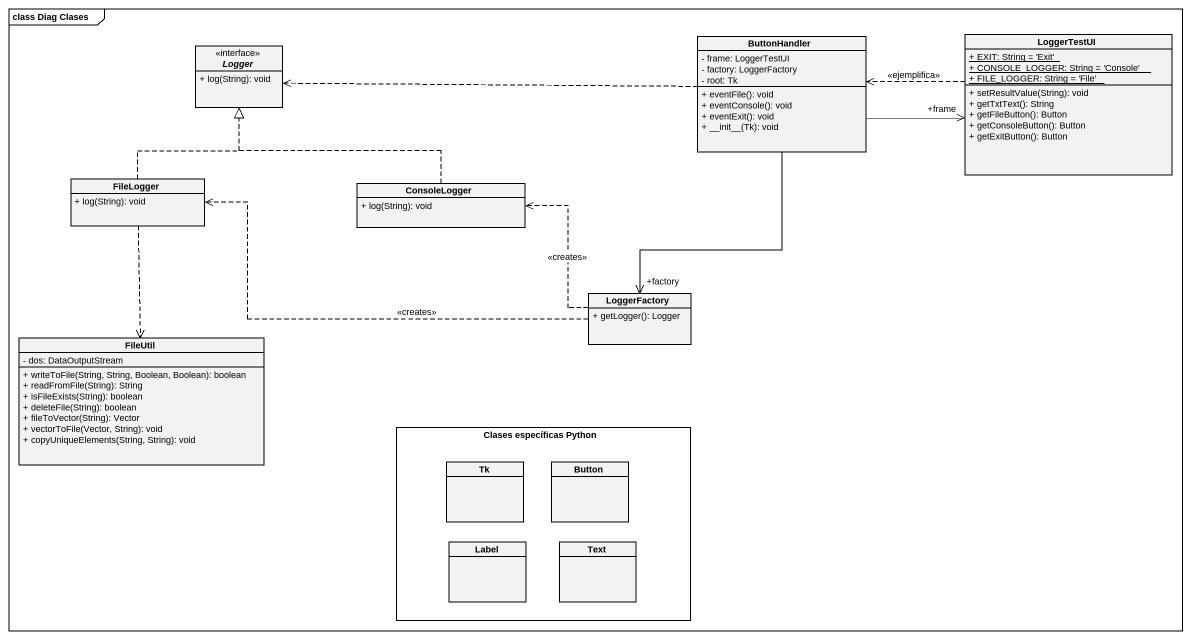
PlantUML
@startuml
mainframe class Diag Clases
hide circle
hide empty members
skinparam classAttributeIconSize 0
interface Logger {
  + log(String): void
}
class ButtonHandler {
  - frame: LoggerTestUI
  - factory: LoggerFactory
  - root: Tk
  + eventFile(): void
  + eventConsole(): void
  + eventExit(): void
  + ~__init~__(Tk): void
}
class LoggerTestUI {
  {static} + EXIT: String = 'Exit'
  {static} + CONSOLE_LOGGER: String = 'Console'
  {static} + FILE_LOGGER: String = 'File'
  + setResultValue(String): void
  + getTxtText(): String
  + getFileButton(): Button
  + getConsoleButton(): Button
  + getExitButton(): Button
}
class FileLogger {
  + log(String): void
}
class ConsoleLogger {
  + log(String): void
}
class LoggerFactory {
  + getLogger(): Logger
}
class FileUtil {
  - dos: DataOutputStream
  + writeToFile(String, String, Boolean, Boolean): boolean
  + readFromFile(String): String
  + isFileExists(String): boolean
  + deleteFile(String): boolean
  + fileToVector(String): Vector
  + vectorToFile(Vector, String): void
  + copyUniqueElements(String, String): void
}
rectangle "Clases específicas Python" as Clases_específicas_Python {
  class Tk
  class Button
  class "Label" as Label_
  class Text
}
ButtonHandler .left.> Logger
ButtonHandler -right-> "+frame" LoggerTestUI
ButtonHandler --> "+factory" LoggerFactory
LoggerTestUI .left.> ButtonHandler : <<ejemplifica>>
FileLogger .up.|> Logger
FileLogger ..> FileUtil
ConsoleLogger .up.|> Logger
LoggerFactory .left.> FileLogger : <<creates>>
LoggerFactory .left.> ConsoleLogger : <<creates>>
@enduml
